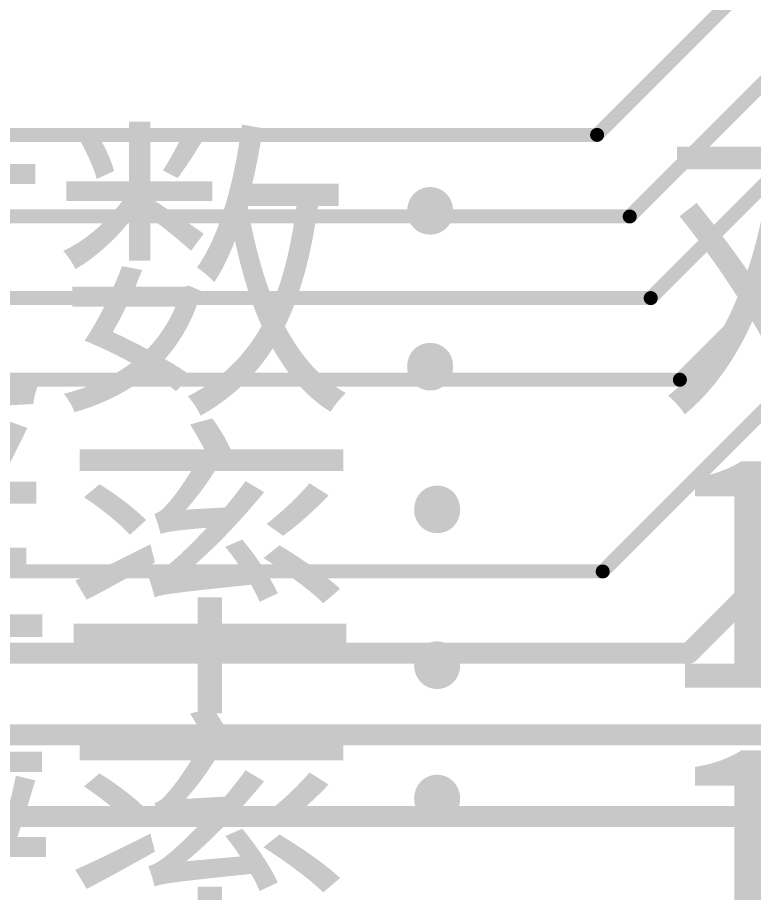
# Model space of a CAD drawing. Extents: x 75 to 173, y 40 to 188.
# Drawn here: x 112.53 to 120.55, y 122.47 to 132 of the extents above; entities that cross this region are included whole.
import ezdxf

# ---------------------------------------------------------------- set-up
doc = ezdxf.new("R2010")
doc.units = 0
doc.header["$MEASUREMENT"] = 0
doc.layers.add('TopLayer', color=1, linetype='CONTINUOUS')
doc.layers.add('TOPOVERLAY', color=2, linetype='CONTINUOUS')

msp = doc.modelspace()

# ---------------------------------------------------------------- linework, layer by layer
at = {"layer": 'TopLayer'}
for points, const_width in [([(118.8428, 130.72217), (121.33346, 133.21283)], 0.1524), ([(119.1984, 129.83317), (121.83346, 132.46822)], 0.1524), ([(119.427, 128.94417), (122.33346, 131.85062)], 0.1524), ([(119.7445, 128.05516), (122.83346, 131.14413)], 0.1524), ([(107.58826, 130.72217), (118.8428, 130.72217)], 0.1524), ([(118.90396, 125.96672), (123.33345, 130.39622)], 0.1524), ([(112.23646, 129.83317), (119.1984, 129.83317)], 0.1524), ([(105.22606, 128.94417), (119.427, 128.94417)], 0.1524), ([(119.84376, 125.07772), (123.43937, 128.67333)], 0.2286), ([(108.37566, 128.05516), (119.7445, 128.05516)], 0.1524), ([(99.43486, 125.96672), (118.90396, 125.96672)], 0.1524), ([(99.43486, 125.07772), (119.84376, 125.07772)], 0.2286), ([(99.43486, 124.18872), (121.01216, 124.18872)], 0.2286), ([(99.43486, 123.29972), (122.35835, 123.29972)], 0.2286)]:
    msp.add_lwpolyline(points, dxfattribs=dict(at, const_width=const_width))
for points, const_width in [([(118.8047, 130.72217, 1), (118.8809, 130.72217, 1)], 0.0762), ([(118.8047, 130.72217, 1), (118.8809, 130.72217, 1)], 0.0762), ([(119.1603, 129.83317, 1), (119.2365, 129.83317, 1)], 0.0762), ([(119.1603, 129.83317, 1), (119.2365, 129.83317, 1)], 0.0762), ([(119.3889, 128.94417, 1), (119.4651, 128.94417, 1)], 0.0762), ([(119.3889, 128.94417, 1), (119.4651, 128.94417, 1)], 0.0762), ([(119.7064, 128.05516, 1), (119.7826, 128.05516, 1)], 0.0762), ([(119.7064, 128.05516, 1), (119.7826, 128.05516, 1)], 0.0762), ([(118.86586, 125.96672, 1), (118.94206, 125.96672, 1)], 0.0762), ([(118.86586, 125.96672, 1), (118.94206, 125.96672, 1)], 0.0762), ([(119.78661, 125.07772, 1), (119.90091, 125.07772, 1)], 0.1143), ([(119.78661, 125.07772, 1), (119.90091, 125.07772, 1)], 0.1143)]:
    msp.add_lwpolyline(points, format="xyb", close=True, dxfattribs=dict(at, const_width=const_width))

# ---------------------------------------------------------------- texts
at = {"layer": 'TOPOVERLAY'}
for s, p in [('通道数：双通道', (106.29286, 127.95122)), ('采样率：125Msps', (106.36906, 124.70002)), ('分辨率：16bit', (106.36906, 121.55042))]:
    msp.add_text(s, height=2.54, dxfattribs=at).set_placement(p)

doc.saveas('drawing.dxf')
